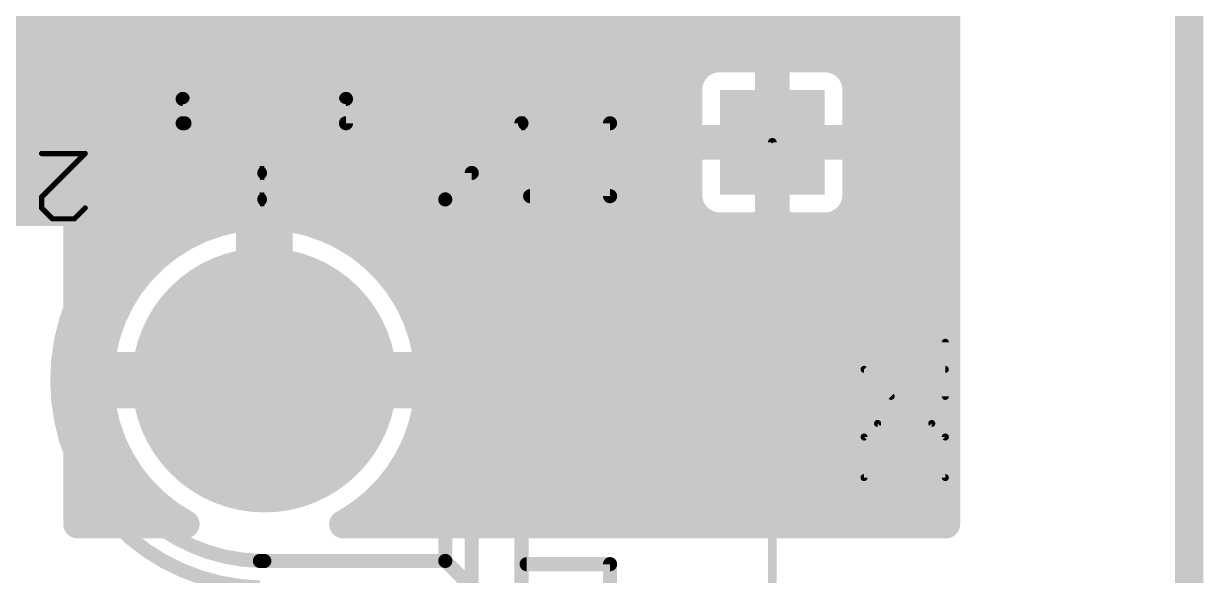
# Model space of a CAD drawing. Extents: x -3.5 to 65.2, y -0.2 to 31.
# Drawn here: x 48.23 to 65.2, y 11.76 to 19.71 of the extents above; entities that cross this region are included whole.
import ezdxf

# ---------------------------------------------------------------- set-up
doc = ezdxf.new("R2010")
doc.units = 0
for name, color, linetype in [('16', 175, 'CONTINUOUS'), ('17', 82, 'CONTINUOUS'), ('20', 7, 'CONTINUOUS'), ('21', 253, 'CONTINUOUS'), ('23', 7, 'CONTINUOUS'), ('25', 253, 'CONTINUOUS'), ('51', 253, 'CONTINUOUS')]:
    doc.layers.add(name, color=color, linetype=linetype)

# ---------------------------------------------------------------- blocks, each defined once
blk = doc.blocks.new('SQUAREP')
blk.add_solid([(-0.5, -0.5), (0.5, -0.5), (-0.5, 0.5), (0.5, 0.5)])
blk = doc.blocks.new('ROUNDP')
at = {"const_width": 0.5}
blk.add_lwpolyline([(0, -0.25, 1), (0, 0.25, 1), (0, -0.25)], format="xyb", dxfattribs=at)

msp = doc.modelspace()

# ---------------------------------------------------------------- linework, layer by layer
at = {"layer": '16', "const_width": 0.4064}
for points in [[(61.5, 22), (61.5, 12.5)], [(43.6604, 19.9136), (61.5, 19.9136)], [(43.6604, 19.5072), (61.5, 19.5072)], [(58.0695, 19.18), (57.9653, 19.1198)], [(58.1858, 19.2112), (58.0695, 19.18)], [(58.9532, 19.2112), (58.1858, 19.2112)], [(58.9532, 18.0468), (58.9532, 19.2112)], [(59.8142, 19.2112), (59.0468, 19.2112)], [(59.0468, 19.2112), (59.0468, 18.0468)], [(59.9305, 19.18), (59.8142, 19.2112)], [(60.0347, 19.1198), (59.9305, 19.18)], [(43.5735, 19.1008), (57.9462, 19.1008)], [(57.8801, 19.0347), (57.82, 18.9305)], [(57.9653, 19.1198), (57.8801, 19.0347)], [(58.9532, 19.1008), (59.0468, 19.1008)], [(60.1198, 19.0347), (60.0347, 19.1198)], [(60.0538, 19.1008), (61.5, 19.1008)], [(60.18, 18.9305), (60.1198, 19.0347)], [(57.82, 18.9305), (57.7888, 18.8142)], [(57.7888, 18.8142), (57.7888, 18.0468)], [(60.2112, 18.8142), (60.18, 18.9305)], [(60.2112, 18.0468), (60.2112, 18.8142)], [(24.9144, 18.6944), (57.7888, 18.6944)], [(58.9532, 18.6944), (59.0468, 18.6944)], [(60.2112, 18.6944), (61.5, 18.6944)], [(37.4791, 18.288), (57.7888, 18.288)], [(58.9532, 18.288), (59.0468, 18.288)], [(60.2112, 18.288), (61.5, 18.288)], [(57.7888, 18.0468), (58.9532, 18.0468)], [(59.0468, 18.0468), (58.9532, 18.0468)], [(58.9532, 18.0468), (58.9532, 17.9532)], [(59.0468, 17.9532), (59.0468, 18.0468)], [(59.0468, 18.0468), (60.2112, 18.0468)], [(37.8136, 17.8816), (57.7888, 17.8816)], [(58.9532, 17.9532), (57.7888, 17.9532)], [(57.7888, 17.9532), (57.7888, 17.1858)], [(58.9532, 16.7888), (58.9532, 17.9532)], [(58.9532, 17.9532), (59.0468, 17.9532)], [(58.9532, 17.8816), (59.0468, 17.8816)], [(60.2112, 17.9532), (59.0468, 17.9532)], [(59.0468, 17.9532), (59.0468, 16.7888)], [(60.2112, 17.1858), (60.2112, 17.9532)], [(60.2112, 17.8816), (61.5, 17.8816)], [(37.8136, 17.4752), (57.7888, 17.4752)], [(58.9532, 17.4752), (59.0468, 17.4752)], [(60.2112, 17.4752), (61.5, 17.4752)], [(57.7888, 17.1858), (57.82, 17.0695)], [(60.18, 17.0695), (60.2112, 17.1858)], [(37.8136, 17.0688), (57.8204, 17.0688)], [(49, 17), (37.8136, 17)], [(49, 12.5), (49, 17)], [(57.82, 17.0695), (57.8801, 16.9653)], [(57.8801, 16.9653), (57.9653, 16.8801)], [(58.9532, 17.0688), (59.0468, 17.0688)], [(60.0347, 16.8801), (60.1198, 16.9653)], [(60.1198, 16.9653), (60.18, 17.0695)], [(60.1796, 17.0688), (61.5, 17.0688)], [(51.035, 16.8485), (50.7846, 16.7608)], [(51.2937, 16.9075), (51.035, 16.8485)], [(51.4868, 16.9292), (51.2937, 16.9075)], [(51.4868, 14.7782), (51.4868, 16.9292)], [(52.0863, 16.9075), (51.8932, 16.9292)], [(51.8932, 16.9292), (51.8932, 14.7782)], [(52.345, 16.8485), (52.0863, 16.9075)], [(52.5954, 16.7608), (52.345, 16.8485)], [(57.9653, 16.8801), (58.0695, 16.82)], [(58.0695, 16.82), (58.1858, 16.7888)], [(58.1858, 16.7888), (58.9532, 16.7888)], [(59.0468, 16.7888), (59.8142, 16.7888)], [(59.8142, 16.7888), (59.9305, 16.82)], [(59.9305, 16.82), (60.0347, 16.8801)], [(49, 16.6624), (50.5802, 16.6624)], [(50.5456, 16.6457), (50.3209, 16.5046)], [(50.7846, 16.7608), (50.5456, 16.6457)], [(51.4868, 16.6624), (51.8932, 16.6624)], [(52.8344, 16.6457), (52.5954, 16.7608)], [(52.7998, 16.6624), (61.5, 16.6624)], [(53.0591, 16.5046), (52.8344, 16.6457)], [(50.3209, 16.5046), (50.1135, 16.3391)], [(53.2665, 16.3391), (53.0591, 16.5046)], [(50.1135, 16.3391), (49.9259, 16.1515)], [(53.4541, 16.1515), (53.2665, 16.3391)], [(49, 16.256), (50.0303, 16.256)], [(49.9259, 16.1515), (49.7604, 15.9441)], [(51.4868, 16.256), (51.8932, 16.256)], [(53.3497, 16.256), (61.5, 16.256)], [(53.6196, 15.9441), (53.4541, 16.1515)], [(49.7604, 15.9441), (49.6193, 15.7194)], [(53.7607, 15.7194), (53.6196, 15.9441)], [(49, 15.8496), (49.7011, 15.8496)], [(51.4868, 15.8496), (51.8932, 15.8496)], [(53.6789, 15.8496), (61.5, 15.8496)], [(49.6193, 15.7194), (49.5042, 15.4804)], [(53.8758, 15.4804), (53.7607, 15.7194)], [(49, 15.4432), (49.4912, 15.4432)], [(49.5042, 15.4804), (49.4165, 15.23)], [(51.4868, 15.4432), (51.8932, 15.4432)], [(53.9635, 15.23), (53.8758, 15.4804)], [(53.8888, 15.4432), (61.5, 15.4432)], [(49.4165, 15.23), (49.3575, 14.9713)], [(54.0225, 14.9713), (53.9635, 15.23)], [(49, 15.0368), (49.3725, 15.0368)], [(49.3575, 14.9713), (49.3357, 14.7782)], [(51.4868, 15.0368), (51.8932, 15.0368)], [(54.0075, 15.0368), (61.5, 15.0368)], [(54.0442, 14.7782), (54.0225, 14.9713)], [(49.3357, 14.7782), (51.4868, 14.7782)], [(51.8932, 14.7782), (51.4868, 14.7782)], [(51.4868, 14.7782), (51.4868, 14.3718)], [(51.8932, 14.3718), (51.8932, 14.7782)], [(51.8932, 14.7782), (54.0442, 14.7782)], [(49, 14.6304), (51.4868, 14.6304)], [(51.8932, 14.6304), (61.5, 14.6304)], [(51.4868, 14.3718), (49.3357, 14.3718)], [(49.3357, 14.3718), (49.3575, 14.1787)], [(54.0442, 14.3718), (51.8932, 14.3718)], [(54.0225, 14.1787), (54.0442, 14.3718)], [(49, 14.224), (49.3524, 14.224)], [(49.3575, 14.1787), (49.4165, 13.92)], [(53.9635, 13.92), (54.0225, 14.1787)], [(54.0276, 14.224), (61.5, 14.224)], [(49.4165, 13.92), (49.5042, 13.6696)], [(53.8758, 13.6696), (53.9635, 13.92)], [(49, 13.8176), (49.4524, 13.8176)], [(53.9276, 13.8176), (61.5, 13.8176)], [(49.5042, 13.6696), (49.6193, 13.4306)], [(53.7607, 13.4306), (53.8758, 13.6696)], [(49, 13.4112), (49.6315, 13.4112)], [(49.6193, 13.4306), (49.7604, 13.2059)], [(53.6196, 13.2059), (53.7607, 13.4306)], [(53.7485, 13.4112), (61.5, 13.4112)], [(49.7604, 13.2059), (49.9259, 12.9985)], [(53.4541, 12.9985), (53.6196, 13.2059)], [(49, 13.0048), (49.9208, 13.0048)], [(49.9259, 12.9985), (50.1135, 12.8109)], [(53.2665, 12.8109), (53.4541, 12.9985)], [(53.4592, 13.0048), (61.5, 13.0048)], [(50.1135, 12.8109), (50.3209, 12.6454)], [(53.0591, 12.6454), (53.2665, 12.8109)], [(49, 12.5984), (50.3958, 12.5984)], [(50.3209, 12.6454), (50.5456, 12.5043)], [(52.8344, 12.5043), (53.0591, 12.6454)], [(52.9842, 12.5984), (61.5, 12.5984)], [(50.5545, 12.5), (49, 12.5)], [(50.5456, 12.5043), (50.5545, 12.5)], [(52.8255, 12.5), (52.8344, 12.5043)], [(61.5, 12.5), (52.8255, 12.5)]]:
    msp.add_lwpolyline(points, dxfattribs=at)
at = {"layer": '16', "const_width": 0.2032}
for points in [[(61.5, 19.4056, 1), (61.5, 19.6088)], [(58.0432, 19.2782, 1), (58.0958, 19.0819)], [(58.1203, 19.0921, 1), (58.0187, 19.268)], [(58.1858, 19.3128, 1), (58.1858, 19.1096)], [(58.2121, 19.1131, 1), (58.1595, 19.3093)], [(59.0548, 19.2112, 1), (58.8516, 19.2112)], [(59.0468, 19.3128, 1), (59.0468, 19.1096)], [(59.1484, 19.2112, 1), (58.9452, 19.2112)], [(58.9532, 19.1096, 1), (58.9532, 19.3128)], [(59.8405, 19.3093, 1), (59.7879, 19.1131)], [(59.8142, 19.1096, 1), (59.8142, 19.3128)], [(59.9813, 19.268, 1), (59.8797, 19.0921)], [(59.9042, 19.0819, 1), (59.9568, 19.2782)], [(57.8083, 19.1066, 1), (57.952, 18.9629)], [(57.9681, 18.9839, 1), (57.7922, 19.0855)], [(57.9145, 19.2078, 1), (58.0161, 19.0319)], [(58.0371, 19.048, 1), (57.8934, 19.1917)], [(57.9462, 18.9992, 1), (57.9462, 19.2024)], [(58.9532, 19.2024, 1), (58.9532, 18.9992)], [(59.0468, 18.9992, 1), (59.0468, 19.2024)], [(60.1066, 19.1917, 1), (59.9629, 19.048)], [(60.0538, 19.2024, 1), (60.0538, 18.9992)], [(59.9839, 19.0319, 1), (60.0855, 19.2078)], [(60.2078, 19.0855, 1), (60.0319, 18.9839)], [(60.048, 18.9629, 1), (60.1917, 19.1066)], [(61.5, 18.9992, 1), (61.5, 19.2024)], [(57.8904, 18.8142, 1), (57.6872, 18.8142)], [(57.732, 18.9813, 1), (57.9079, 18.8797)], [(57.9181, 18.9042, 1), (57.7218, 18.9568)], [(60.2782, 18.9568, 1), (60.0819, 18.9042)], [(60.0921, 18.8797, 1), (60.268, 18.9813)], [(60.3128, 18.8142, 1), (60.1096, 18.8142)], [(57.6907, 18.8405, 1), (57.8869, 18.7879)], [(57.7888, 18.5928, 1), (57.7888, 18.796)], [(58.9532, 18.796, 1), (58.9532, 18.5928)], [(59.0468, 18.5928, 1), (59.0468, 18.796)], [(60.2112, 18.796, 1), (60.2112, 18.5928)], [(60.1131, 18.7879, 1), (60.3093, 18.8405)], [(61.5, 18.5928, 1), (61.5, 18.796)], [(57.7888, 18.1864, 1), (57.7888, 18.3896)], [(58.9532, 18.3896, 1), (58.9532, 18.1864)], [(59.0468, 18.1864, 1), (59.0468, 18.3896)], [(60.2112, 18.3896, 1), (60.2112, 18.1864)], [(61.5, 18.1864, 1), (61.5, 18.3896)], [(57.7888, 18.1484, 1), (57.7888, 17.9452)], [(58.9532, 18.1484, 1), (58.9532, 17.9452)], [(59.0548, 18.0468, 1), (58.8516, 18.0468)], [(59.1484, 18.0468, 1), (58.9452, 18.0468)], [(59.0468, 18.1484, 1), (59.0468, 17.9452)], [(58.9532, 17.9452, 1), (58.9532, 18.1484)], [(59.0468, 17.9452, 1), (59.0468, 18.1484)], [(60.2112, 17.9452, 1), (60.2112, 18.1484)], [(57.7888, 18.0548, 1), (57.7888, 17.8516)], [(57.8904, 17.9532, 1), (57.6872, 17.9532)], [(57.6872, 18.0468, 1), (57.8904, 18.0468)], [(57.7888, 17.78, 1), (57.7888, 17.9832)], [(59.0548, 17.9532, 1), (58.8516, 17.9532)], [(58.9532, 18.0548, 1), (58.9532, 17.8516)], [(58.8516, 18.0468, 1), (59.0548, 18.0468)], [(58.9532, 17.9832, 1), (58.9532, 17.78)], [(58.8516, 17.9532, 1), (59.0548, 17.9532)], [(59.0468, 18.0548, 1), (59.0468, 17.8516)], [(59.1484, 17.9532, 1), (58.9452, 17.9532)], [(58.9452, 18.0468, 1), (59.1484, 18.0468)], [(58.9452, 17.9532, 1), (59.1484, 17.9532)], [(58.9532, 17.8516, 1), (58.9532, 18.0548)], [(59.0468, 17.8516, 1), (59.0468, 18.0548)], [(59.0468, 17.78, 1), (59.0468, 17.9832)], [(60.3128, 17.9532, 1), (60.1096, 17.9532)], [(60.1096, 18.0468, 1), (60.3128, 18.0468)], [(60.2112, 17.9832, 1), (60.2112, 17.78)], [(60.2112, 17.8516, 1), (60.2112, 18.0548)], [(61.5, 17.78, 1), (61.5, 17.9832)], [(57.7888, 17.3736, 1), (57.7888, 17.5768)], [(58.9532, 17.5768, 1), (58.9532, 17.3736)], [(59.0468, 17.3736, 1), (59.0468, 17.5768)], [(60.2112, 17.5768, 1), (60.2112, 17.3736)], [(61.5, 17.3736, 1), (61.5, 17.5768)], [(57.8869, 17.2121, 1), (57.6907, 17.1595)], [(60.3093, 17.1595, 1), (60.1131, 17.2121)], [(49.1016, 17, 1), (48.8984, 17)], [(49, 16.8984, 1), (49, 17.1016)], [(57.6872, 17.1858, 1), (57.8904, 17.1858)], [(57.9079, 17.1203, 1), (57.732, 17.0187)], [(57.7218, 17.0432, 1), (57.9181, 17.0958)], [(57.952, 17.0371, 1), (57.8083, 16.8934)], [(57.8204, 16.9672, 1), (57.8204, 17.1704)], [(58.9532, 17.1704, 1), (58.9532, 16.9672)], [(59.0468, 16.9672, 1), (59.0468, 17.1704)], [(60.1917, 16.8934, 1), (60.048, 17.0371)], [(60.1796, 17.1704, 1), (60.1796, 16.9672)], [(60.0819, 17.0958, 1), (60.2782, 17.0432)], [(60.268, 17.0187, 1), (60.0921, 17.1203)], [(60.1096, 17.1858, 1), (60.3128, 17.1858)], [(61.5, 16.9672, 1), (61.5, 17.1704)], [(51.0124, 16.9475, 1), (51.0576, 16.7494)], [(51.0686, 16.7526, 1), (51.0015, 16.9444)], [(51.2823, 17.0085, 1), (51.3051, 16.8065)], [(51.3163, 16.8084, 1), (51.2711, 17.0065)], [(51.5884, 16.9292, 1), (51.3852, 16.9292)], [(51.4982, 16.8283, 1), (51.4754, 17.0302)], [(51.9046, 17.0302, 1), (51.8818, 16.8283)], [(51.9948, 16.9292, 1), (51.7916, 16.9292)], [(52.1089, 17.0065, 1), (52.0637, 16.8084)], [(52.0749, 16.8065, 1), (52.0977, 17.0085)], [(52.3785, 16.9444, 1), (52.3114, 16.7526)], [(52.3224, 16.7494, 1), (52.3676, 16.9475)], [(57.7922, 16.9145, 1), (57.9681, 17.0161)], [(58.0161, 16.9681, 1), (57.9145, 16.7922)], [(57.8934, 16.8083, 1), (58.0371, 16.952)], [(58.0958, 16.9181, 1), (58.0432, 16.7218)], [(58.0187, 16.732, 1), (58.1203, 16.9079)], [(58.1858, 16.8904, 1), (58.1858, 16.6872)], [(58.1595, 16.6907, 1), (58.2121, 16.8869)], [(59.0468, 16.8904, 1), (59.0468, 16.6872)], [(58.9532, 16.6872, 1), (58.9532, 16.8904)], [(59.7879, 16.8869, 1), (59.8405, 16.6907)], [(59.8142, 16.6872, 1), (59.8142, 16.8904)], [(59.8797, 16.9079, 1), (59.9813, 16.732)], [(59.9568, 16.7218, 1), (59.9042, 16.9181)], [(59.9629, 16.952, 1), (60.1066, 16.8083)], [(60.0855, 16.7922, 1), (59.9839, 16.9681)], [(60.0319, 17.0161, 1), (60.2078, 16.9145)], [(49, 16.764, 1), (49, 16.5608)], [(50.5015, 16.7372, 1), (50.5896, 16.5542)], [(50.5996, 16.5597, 1), (50.4915, 16.7317)], [(50.5802, 16.5608, 1), (50.5802, 16.764)], [(50.751, 16.8567, 1), (50.8182, 16.6649)], [(50.8287, 16.6693, 1), (50.7405, 16.8524)], [(51.4868, 16.764, 1), (51.4868, 16.5608)], [(51.8932, 16.5608, 1), (51.8932, 16.764)], [(52.6395, 16.8524, 1), (52.5513, 16.6693)], [(52.5618, 16.6649, 1), (52.629, 16.8567)], [(52.7998, 16.764, 1), (52.7998, 16.5608)], [(52.8885, 16.7317, 1), (52.7804, 16.5597)], [(52.7904, 16.5542, 1), (52.8785, 16.7372)], [(58.8516, 16.7888, 1), (59.0548, 16.7888)], [(58.9452, 16.7888, 1), (59.1484, 16.7888)], [(61.5, 16.5608, 1), (61.5, 16.764)], [(50.2669, 16.5906, 1), (50.375, 16.4185)], [(50.3843, 16.4251, 1), (50.2576, 16.584)], [(53.1224, 16.584, 1), (52.9957, 16.4251)], [(53.005, 16.4185, 1), (53.1131, 16.5906)], [(50.0501, 16.4186, 1), (50.1768, 16.2597)], [(50.1853, 16.2673, 1), (50.0416, 16.411)], [(53.3384, 16.411, 1), (53.1947, 16.2673)], [(53.2032, 16.2597, 1), (53.3299, 16.4186)], [(49, 16.3576, 1), (49, 16.1544)], [(49.854, 16.2234, 1), (49.9977, 16.0797)], [(50.0053, 16.0882, 1), (49.8464, 16.2149)], [(50.0303, 16.1544, 1), (50.0303, 16.3576)], [(51.4868, 16.3576, 1), (51.4868, 16.1544)], [(51.8932, 16.1544, 1), (51.8932, 16.3576)], [(53.3497, 16.3576, 1), (53.3497, 16.1544)], [(53.5336, 16.2149, 1), (53.3747, 16.0882)], [(53.3823, 16.0797, 1), (53.526, 16.2234)], [(61.5, 16.1544, 1), (61.5, 16.3576)], [(49.8465, 15.89, 1), (49.6744, 15.9981)], [(53.7056, 15.9981, 1), (53.5335, 15.89)], [(49, 15.9512, 1), (49, 15.748)], [(49.681, 16.0074, 1), (49.8399, 15.8807)], [(49.7011, 15.748, 1), (49.7011, 15.9512)], [(51.4868, 15.9512, 1), (51.4868, 15.748)], [(51.8932, 15.748, 1), (51.8932, 15.9512)], [(53.5401, 15.8807, 1), (53.699, 16.0074)], [(53.6789, 15.9512, 1), (53.6789, 15.748)], [(61.5, 15.748, 1), (61.5, 15.9512)], [(49.5333, 15.7735, 1), (49.7053, 15.6654)], [(49.7108, 15.6754, 1), (49.5278, 15.7635)], [(53.8522, 15.7635, 1), (53.6692, 15.6754)], [(53.6747, 15.6654, 1), (53.8467, 15.7735)], [(49, 15.5448, 1), (49, 15.3416)], [(49.4126, 15.5245, 1), (49.5957, 15.4363)], [(49.6001, 15.4468, 1), (49.4083, 15.514)], [(49.4912, 15.3416, 1), (49.4912, 15.5448)], [(51.4868, 15.5448, 1), (51.4868, 15.3416)], [(51.8932, 15.3416, 1), (51.8932, 15.5448)], [(53.9717, 15.514, 1), (53.7799, 15.4468)], [(53.7843, 15.4363, 1), (53.9674, 15.5245)], [(53.8888, 15.5448, 1), (53.8888, 15.3416)], [(61.5, 15.3416, 1), (61.5, 15.5448)], [(49.3206, 15.2635, 1), (49.5124, 15.1964)], [(49.5156, 15.2074, 1), (49.3175, 15.2526)], [(54.0625, 15.2526, 1), (53.8644, 15.2074)], [(53.8676, 15.1964, 1), (54.0594, 15.2635)], [(49, 15.1384, 1), (49, 14.9352)], [(49.4585, 14.9599, 1), (49.2565, 14.9827)], [(49.3725, 14.9352, 1), (49.3725, 15.1384)], [(51.4868, 15.1384, 1), (51.4868, 14.9352)], [(51.8932, 14.9352, 1), (51.8932, 15.1384)], [(54.0075, 15.1384, 1), (54.0075, 14.9352)], [(54.1235, 14.9827, 1), (53.9215, 14.9599)], [(61.5, 14.9352, 1), (61.5, 15.1384)], [(49.3357, 14.8798, 1), (49.3357, 14.6766)], [(49.2585, 14.9939, 1), (49.4566, 14.9487)], [(51.4868, 14.8798, 1), (51.4868, 14.6766)], [(51.5884, 14.7782, 1), (51.3852, 14.7782)], [(51.4868, 14.6766, 1), (51.4868, 14.8798)], [(51.9948, 14.7782, 1), (51.7916, 14.7782)], [(51.8932, 14.8798, 1), (51.8932, 14.6766)], [(51.8932, 14.6766, 1), (51.8932, 14.8798)], [(53.9234, 14.9487, 1), (54.1215, 14.9939)], [(54.0442, 14.6766, 1), (54.0442, 14.8798)], [(49, 14.732, 1), (49, 14.5288)], [(49.2348, 14.7896, 1), (49.4367, 14.7668)], [(51.3852, 14.7782, 1), (51.5884, 14.7782)], [(51.4868, 14.5288, 1), (51.4868, 14.732)], [(51.7916, 14.7782, 1), (51.9948, 14.7782)], [(51.8932, 14.732, 1), (51.8932, 14.5288)], [(53.9433, 14.7668, 1), (54.1452, 14.7896)], [(61.5, 14.5288, 1), (61.5, 14.732)], [(49.3357, 14.4734, 1), (49.3357, 14.2702)], [(49.4367, 14.3832, 1), (49.2348, 14.3604)], [(51.3852, 14.3718, 1), (51.5884, 14.3718)], [(51.4868, 14.2702, 1), (51.4868, 14.4734)], [(51.8932, 14.4734, 1), (51.8932, 14.2702)], [(51.7916, 14.3718, 1), (51.9948, 14.3718)], [(54.1452, 14.3604, 1), (53.9433, 14.3832)], [(54.0442, 14.2702, 1), (54.0442, 14.4734)], [(49, 14.3256, 1), (49, 14.1224)], [(49.4566, 14.2013, 1), (49.2585, 14.1561)], [(49.2565, 14.1673, 1), (49.4585, 14.1901)], [(49.3524, 14.1224, 1), (49.3524, 14.3256)], [(53.9215, 14.1901, 1), (54.1235, 14.1673)], [(54.1215, 14.1561, 1), (53.9234, 14.2013)], [(54.0276, 14.3256, 1), (54.0276, 14.1224)], [(61.5, 14.1224, 1), (61.5, 14.3256)], [(49.5124, 13.9536, 1), (49.3206, 13.8865)], [(54.0594, 13.8865, 1), (53.8676, 13.9536)], [(49, 13.9192, 1), (49, 13.716)], [(49.3175, 13.8974, 1), (49.5156, 13.9426)], [(49.4524, 13.716, 1), (49.4524, 13.9192)], [(53.9276, 13.9192, 1), (53.9276, 13.716)], [(53.8644, 13.9426, 1), (54.0625, 13.8974)], [(61.5, 13.716, 1), (61.5, 13.9192)], [(49.5957, 13.7137, 1), (49.4126, 13.6255)], [(49.4083, 13.636, 1), (49.6001, 13.7032)], [(53.7799, 13.7032, 1), (53.9717, 13.636)], [(53.9674, 13.6255, 1), (53.7843, 13.7137)], [(49, 13.5128, 1), (49, 13.3096)], [(49.7053, 13.4846, 1), (49.5333, 13.3765)], [(49.6315, 13.3096, 1), (49.6315, 13.5128)], [(53.7485, 13.5128, 1), (53.7485, 13.3096)], [(53.8467, 13.3765, 1), (53.6747, 13.4846)], [(61.5, 13.3096, 1), (61.5, 13.5128)], [(49.5278, 13.3865, 1), (49.7108, 13.4746)], [(53.6692, 13.4746, 1), (53.8522, 13.3865)], [(49.8399, 13.2693, 1), (49.681, 13.1426)], [(49.6744, 13.1519, 1), (49.8465, 13.26)], [(53.5335, 13.26, 1), (53.7056, 13.1519)], [(53.699, 13.1426, 1), (53.5401, 13.2693)], [(49, 13.1064, 1), (49, 12.9032)], [(49.9977, 13.0703, 1), (49.854, 12.9266)], [(49.8464, 12.9351, 1), (50.0053, 13.0618)], [(49.9208, 12.9032, 1), (49.9208, 13.1064)], [(53.3747, 13.0618, 1), (53.5336, 12.9351)], [(53.4592, 13.1064, 1), (53.4592, 12.9032)], [(53.526, 12.9266, 1), (53.3823, 13.0703)], [(61.5, 12.9032, 1), (61.5, 13.1064)], [(50.1768, 12.8903, 1), (50.0501, 12.7314)], [(50.0416, 12.739, 1), (50.1853, 12.8827)], [(53.1947, 12.8827, 1), (53.3384, 12.739)], [(53.3299, 12.7314, 1), (53.2032, 12.8903)], [(49, 12.7, 1), (49, 12.4968)], [(50.375, 12.7315, 1), (50.2669, 12.5594)], [(50.2576, 12.566, 1), (50.3843, 12.7249)], [(50.3958, 12.4968, 1), (50.3958, 12.7)], [(52.9842, 12.7, 1), (52.9842, 12.4968)], [(52.9957, 12.7249, 1), (53.1224, 12.566)], [(53.1131, 12.5594, 1), (53.005, 12.7315)], [(61.5, 12.4968, 1), (61.5, 12.7)], [(49, 12.6016, 1), (49, 12.3984)], [(48.8984, 12.5, 1), (49.1016, 12.5)], [(50.5896, 12.5958, 1), (50.5015, 12.4127)], [(50.4915, 12.4183, 1), (50.5996, 12.5903)], [(50.5104, 12.4084, 1), (50.5985, 12.5916)], [(50.5545, 12.3984, 1), (50.5545, 12.6016)], [(52.8255, 12.6016, 1), (52.8255, 12.3984)], [(52.7815, 12.5916, 1), (52.8696, 12.4084)], [(52.7804, 12.5903, 1), (52.8885, 12.4183)], [(52.8785, 12.4127, 1), (52.7904, 12.5958)], [(61.3984, 12.5, 1), (61.6016, 12.5)], [(61.5, 12.3984, 1), (61.5, 12.6016)]]:
    msp.add_lwpolyline(points, format="xyb", dxfattribs=at)
at = {"layer": '20', "const_width": 0.4064}
msp.add_lwpolyline([(65, 25), (65, 5)], dxfattribs=at)
at = {"layer": '21'}
for points, const_width in [([(50.515, 18.65), (50.515, 20.825)], 0.2032), ([(52.865, 20.825), (52.865, 18.65)], 0.2032), ([(50.515, 18.275), (50.515, 18.625)], 0.2032), ([(50.515, 18.625), (52.865, 18.625)], 0.2032), ([(52.865, 18.625), (52.865, 18.275)], 0.2032), ([(47.99, 18.275), (50.515, 18.275)], 0.2032), ([(50.515, 18.275), (50.54, 18.275)], 0.2032), ([(52.865, 18.275), (55.39, 18.275)], 0.2032), ([(55.39, 18.275), (55.39, 4.525)], 0.2032), ([(55.44, 18.275), (56.665, 18.275)], 0.2032), ([(56.665, 18.275), (56.665, 17.225)], 0.2032), ([(59, 8), (59, 18)], 0.127), ([(48.4848, 17.8389), (49.1119, 17.8389)], 0.0762), ([(49.1119, 17.8389), (48.4848, 17.2118)], 0.0762), ([(51.69, 17.5596), (54.6746, 17.5596)], 0.2032), ([(54.2936, 17.1786), (54.6746, 17.5596)], 0.2032), ([(54.6746, 17.5596), (54.6746, 11.5907)], 0.2032), ([(56.665, 17.225), (55.515, 17.225)], 0.2032), ([(48.4848, 17.2118), (48.4848, 17.0551)], 0.0762), ([(51.69, 17.1786), (54.2936, 17.1786)], 0.2032), ([(54.2936, 17.1786), (54.2936, 11.9717)], 0.2032), ([(48.4848, 17.0551), (48.6416, 16.8983)], 0.0762), ([(48.9551, 16.8983), (49.1119, 17.0551)], 0.0762), ([(48.6416, 16.8983), (48.9551, 16.8983)], 0.0762), ([(51.69, 11.9713), (51.6264, 11.9713)], 0.2032), ([(54.2936, 11.9717), (51.69, 11.9717)], 0.2032), ([(54.2936, 11.9717), (54.6746, 11.5907)], 0.2032), ([(55.465, 11.925), (56.665, 11.925)], 0.2032), ([(56.665, 11.925), (56.665, 10.875)], 0.2032)]:
    msp.add_lwpolyline(points, dxfattribs=dict(at, const_width=const_width))
for points, const_width in [([(50.5658, 18.625, 1), (50.4642, 18.625)], 0.1016), ([(50.515, 18.6758, 1), (50.515, 18.5742)], 0.1016), ([(50.4642, 18.65, 1), (50.5658, 18.65)], 0.1016), ([(52.9158, 18.625, 1), (52.8142, 18.625)], 0.1016), ([(52.8142, 18.65, 1), (52.9158, 18.65)], 0.1016), ([(52.865, 18.5742, 1), (52.865, 18.6758)], 0.1016), ([(50.515, 18.3258, 1), (50.515, 18.2242)], 0.1016), ([(50.515, 18.2242, 1), (50.515, 18.3258)], 0.1016), ([(50.54, 18.2242, 1), (50.54, 18.3258)], 0.1016), ([(52.865, 18.3258, 1), (52.865, 18.2242)], 0.1016), ([(55.4408, 18.275, 1), (55.3392, 18.275)], 0.1016), ([(55.44, 18.3258, 1), (55.44, 18.2242)], 0.1016), ([(55.39, 18.2242, 1), (55.39, 18.3258)], 0.1016), ([(56.7158, 18.275, 1), (56.6142, 18.275)], 0.1016), ([(56.665, 18.2242, 1), (56.665, 18.3258)], 0.1016), ([(50.4642, 18.275, 1), (50.5658, 18.275)], 0.1016), ([(52.8142, 18.275, 1), (52.9158, 18.275)], 0.1016), ([(59.0318, 18, 1), (58.9682, 18)], 0.0635), ([(48.4848, 17.858, 1), (48.4848, 17.8199)], 0.0381), ([(49.1254, 17.8254, 1), (49.0984, 17.8524)], 0.0381), ([(49.1119, 17.8199, 1), (49.1119, 17.858)], 0.0381), ([(51.6264, 17.5593, 0.9772), (51.6264, 11.5903)], 0.2032), ([(51.6276, 17.5085, 1), (51.6252, 17.6101)], 0.1016), ([(51.69, 17.6104, 1), (51.69, 17.5088)], 0.1016), ([(54.7254, 17.5596, 1), (54.6238, 17.5596)], 0.1016), ([(54.7105, 17.5237, 1), (54.6387, 17.5955)], 0.1016), ([(54.6746, 17.5088, 1), (54.6746, 17.6104)], 0.1016), ([(55.515, 17.2758, 1), (55.515, 17.1742)], 0.1016), ([(56.665, 17.1742, 1), (56.665, 17.2758)], 0.1016), ([(48.5039, 17.2118, 1), (48.4658, 17.2118)], 0.0381), ([(48.4714, 17.2253, 1), (48.4983, 17.1984)], 0.0381), ([(51.6264, 17.1783, 0.9743), (51.6264, 11.9713)], 0.2032), ([(51.6277, 17.1275, 1), (51.6251, 17.2291)], 0.1016), ([(51.69, 17.2294, 1), (51.69, 17.1278)], 0.1016), ([(54.3444, 17.1786, 1), (54.2428, 17.1786)], 0.1016), ([(54.2577, 17.2145, 1), (54.3295, 17.1427)], 0.1016), ([(54.2936, 17.1278, 1), (54.2936, 17.2294)], 0.1016), ([(56.6142, 17.225, 1), (56.7158, 17.225)], 0.1016), ([(48.4983, 17.0685, 1), (48.4714, 17.0416)], 0.0381), ([(48.4658, 17.0551, 1), (48.5039, 17.0551)], 0.0381), ([(49.1254, 17.0416, 1), (49.0984, 17.0685)], 0.0381), ([(59, 16, 1), (59, 17, 1), (59, 16)], 0.127), ([(48.6416, 16.9173, 1), (48.6416, 16.8792)], 0.0381), ([(48.6281, 16.8848, 1), (48.6551, 16.9118)], 0.0381), ([(48.9417, 16.9118, 1), (48.9686, 16.8848)], 0.0381), ([(48.9551, 16.8792, 1), (48.9551, 16.9173)], 0.0381), ([(51.6264, 12.0221, 1), (51.6264, 11.9205)], 0.1016), ([(51.6251, 11.9205, 1), (51.6277, 12.0221)], 0.1016), ([(51.69, 12.0225, 1), (51.69, 11.9209)], 0.1016), ([(51.69, 11.9205, 1), (51.69, 12.0221)], 0.1016), ([(54.3295, 12.0076, 1), (54.2577, 11.9358)], 0.1016), ([(54.2936, 11.9209, 1), (54.2936, 12.0225)], 0.1016), ([(54.2428, 11.9717, 1), (54.3444, 11.9717)], 0.1016), ([(55.465, 11.9758, 1), (55.465, 11.8742)], 0.1016), ([(56.7158, 11.925, 1), (56.6142, 11.925)], 0.1016), ([(56.665, 11.8742, 1), (56.665, 11.9758)], 0.1016)]:
    msp.add_lwpolyline(points, format="xyb", dxfattribs=dict(at, const_width=const_width))
at = {"layer": '23'}
msp.add_point((59, 18), dxfattribs=at)
at = {"layer": '25', "const_width": 0.1016}
for points in [[(61.4892, 14.3414), (61.4892, 15.121)], [(60.7096, 14.3414), (60.3198, 14.7312)], [(60.3198, 14.7312), (61.4892, 14.7312)], [(60.5147, 13.9516), (60.3198, 13.7567)], [(61.2943, 13.9516), (60.5147, 13.9516)], [(61.4892, 13.7567), (61.2943, 13.9516)], [(60.3198, 13.7567), (60.3198, 13.172)], [(61.4892, 13.172), (61.4892, 13.7567)], [(60.3198, 13.172), (61.4892, 13.172)]]:
    msp.add_lwpolyline(points, dxfattribs=at)
at = {"layer": '25', "const_width": 0.0508}
for points in [[(61.5146, 15.121, 1), (61.4638, 15.121)], [(60.3378, 14.7492, 1), (60.3018, 14.7132)], [(60.3198, 14.7566, 1), (60.3198, 14.7058)], [(61.4892, 14.7058, 1), (61.4892, 14.7566)], [(60.6916, 14.3234, 1), (60.7276, 14.3594)], [(61.4638, 14.3414, 1), (61.5146, 14.3414)], [(60.5147, 13.977, 1), (60.5147, 13.9262)], [(60.5327, 13.9336, 1), (60.4967, 13.9696)], [(61.3123, 13.9696, 1), (61.2763, 13.9336)], [(61.2943, 13.9262, 1), (61.2943, 13.977)], [(60.3018, 13.7747, 1), (60.3378, 13.7387)], [(60.3452, 13.7567, 1), (60.2944, 13.7567)], [(61.5146, 13.7567, 1), (61.4638, 13.7567)], [(61.4712, 13.7387, 1), (61.5072, 13.7747)], [(60.3198, 13.1974, 1), (60.3198, 13.1466)], [(60.2944, 13.172, 1), (60.3452, 13.172)], [(61.4638, 13.172, 1), (61.5146, 13.172)], [(61.4892, 13.1466, 1), (61.4892, 13.1974)]]:
    msp.add_lwpolyline(points, format="xyb", dxfattribs=at)
at = {"layer": '51', "const_width": 0.2032}
msp.add_lwpolyline([(51.69, 12.9874, 1), (51.69, 16.1626, 1), (51.69, 12.9874)], format="xyb", dxfattribs=at)

# ---------------------------------------------------------------- block references
at = {"layer": '17'}
for name, p, xscale, yscale, rotation in [('SQUAREP', (59, 18), 1.508, 1.508, 270), ('ROUNDP', (51.69, 14.575), 3.81, 3.81, 90)]:
    msp.add_blockref(name, p, dxfattribs=dict(at, xscale=xscale, yscale=yscale, rotation=rotation))

doc.saveas('drawing.dxf')
